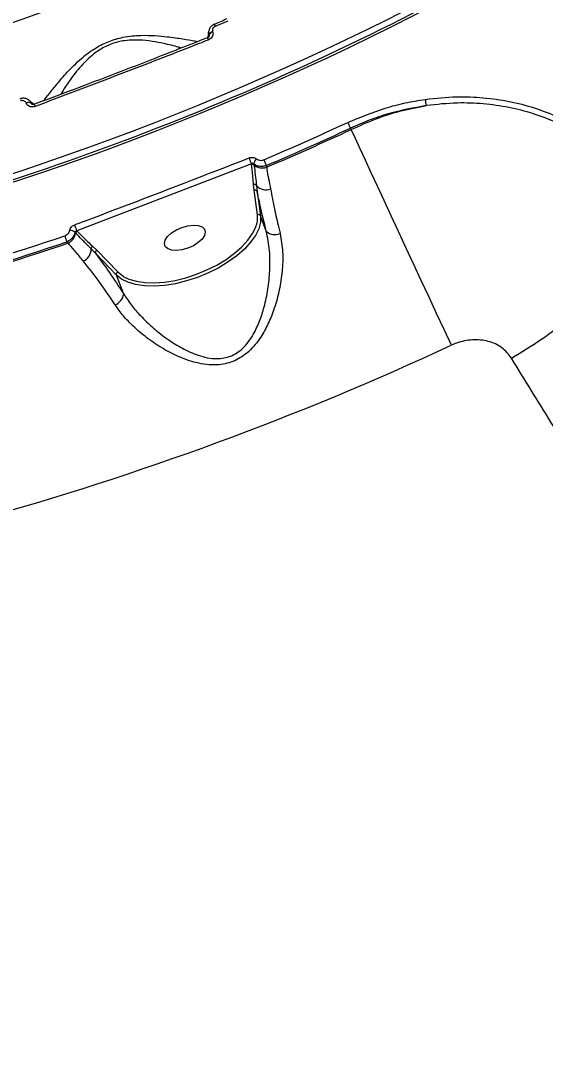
# Model space of a CAD drawing. Header units: millimetres. Extents: x -10374 to 11119, y -8221 to 9433.
# Drawn here: x 875 to 984.7, y -2205.8 to -1990 of the extents above; entities that cross this region are included whole.
import ezdxf

# ---------------------------------------------------------------- set-up
doc = ezdxf.new("R2010")
doc.units = ezdxf.units.MM
for name, color, linetype in [('DIKOM_ОБЪЕКТ', 7, 'Continuous'), ('DIKOM_РАЗМЕР_ЗОНА', 7, 'Continuous'), ('DIKOM_РАЗМЕР_ОБЪЕКТА', 7, 'Continuous')]:
    doc.layers.add(name, color=color, linetype=linetype)
doc.styles.add('style1', font='arial.ttf', dxfattribs={"width": 0.8})
doc.dimstyles.new('1-50', dxfattribs={"dimtxt": 300, "dimasz": 200, "dimexe": 100, "dimexo": 0, "dimgap": 100, "dimtad": 0, "dimdec": 0, "dimtxsty": 'style1', "dimcen": 0, "dimclrd": 7, "dimclre": 7, "dimadec": 1, "dimazin": 2, "dimtfac": 1, "dimtdec": 0, "dimtmove": 1, "dimatfit": 3, "dimfxl": 0, "dimlwd": 25, "dimlwe": 18, "dimarcsym": 0})

# ---------------------------------------------------------------- blocks, each defined once
blk = doc.blocks.new('*D16')
at = {"layer": 'Defpoints', "color": 0, "transparency": 16777216}
for p in [(-9045.1, 5161.67), (3694.49, 5161.67), (1813.16, -6719.94)]:
    blk.add_point(p, dxfattribs=at)
at = {"layer": 'DIKOM_РАЗМЕР_ОБЪЕКТА', "color": 7, "lineweight": 18, "transparency": 16777216}
for p, q in [((3694.49, 5161.67), (-9145.1, 5161.67)), ((1813.16, -6719.94), (-9145.1, -6719.94))]:
    blk.add_line(p, q, dxfattribs=at)
at = {"layer": 'DIKOM_РАЗМЕР_ОБЪЕКТА', "color": 7, "lineweight": 25, "transparency": 16777216}
for p, q in [((-9045.1, 4961.67), (-9045.1, -0.45)), ((-9045.1, -6519.94), (-9045.1, -1080.23))]:
    blk.add_line(p, q, dxfattribs=at)
at = {"layer": 'DIKOM_РАЗМЕР_ОБЪЕКТА', "color": 7, "transparency": 16777216}
for points in [[(-9078.43, 4961.67), (-9011.76, 4961.67), (-9045.1, 5161.67)], [(-9078.43, -6519.94), (-9011.76, -6519.94), (-9045.1, -6719.94)]]:
    blk.add_solid(points, dxfattribs=at)
at = {"layer": 'DIKOM_РАЗМЕР_ОБЪЕКТА', "color": 0, "transparency": 16777216, "insert": (-9045.1, -540.34), "char_height": 300, "attachment_point": 5, "rotation": 90, "style": 'style1'}
blk.add_mtext('11900', dxfattribs=at)
blk = doc.blocks.new('*D15')
at = {"layer": 'Defpoints', "color": 0, "transparency": 16777216}
for p in [(-5227.87, 8308.78), (9119.43, -1150.4), (-5227.87, -1991.82)]:
    blk.add_point(p, dxfattribs=at)
at = {"layer": 'DIKOM_РАЗМЕР_ОБЪЕКТА', "color": 7, "lineweight": 18, "transparency": 16777216}
for p, q in [((-5227.87, -1991.82), (-5227.87, 8408.78)), ((9119.43, -1150.4), (9119.43, 8408.78))]:
    blk.add_line(p, q, dxfattribs=at)
at = {"layer": 'DIKOM_РАЗМЕР_ОБЪЕКТА', "color": 7, "lineweight": 25, "transparency": 16777216}
for p, q in [((-5027.87, 8308.78), (187.44, 8308.78)), ((8919.43, 8308.78), (1267.22, 8308.78))]:
    blk.add_line(p, q, dxfattribs=at)
at = {"layer": 'DIKOM_РАЗМЕР_ОБЪЕКТА', "color": 7, "transparency": 16777216}
for points in [[(-5027.87, 8342.11), (-5027.87, 8275.44), (-5227.87, 8308.78)], [(8919.43, 8342.11), (8919.43, 8275.44), (9119.43, 8308.78)]]:
    blk.add_solid(points, dxfattribs=at)
at = {"layer": 'DIKOM_РАЗМЕР_ОБЪЕКТА', "color": 0, "transparency": 16777216, "insert": (727.33, 8308.78), "char_height": 300, "attachment_point": 5, "style": 'style1'}
blk.add_mtext('14350', dxfattribs=at)
blk = doc.blocks.new('*D14')
at = {"layer": 'Defpoints', "color": 0, "transparency": 16777216}
for p in [(-7515.85, 9236.32), (11119.43, -1423.4), (-7515.85, -2401.58)]:
    blk.add_point(p, dxfattribs=at)
at = {"layer": 'DIKOM_РАЗМЕР_ЗОНА', "color": 7, "lineweight": 18, "transparency": 16777216}
for p, q in [((-7515.85, -2401.58), (-7515.85, 9336.32)), ((11119.43, -1423.4), (11119.43, 9336.32))]:
    blk.add_line(p, q, dxfattribs=at)
at = {"layer": 'DIKOM_РАЗМЕР_ЗОНА', "color": 7, "lineweight": 25, "transparency": 16777216}
for p, q in [((-7315.85, 9236.32), (77.56, 9236.32)), ((10919.43, 9236.32), (1157.34, 9236.32))]:
    blk.add_line(p, q, dxfattribs=at)
at = {"layer": 'DIKOM_РАЗМЕР_ЗОНА', "color": 7, "transparency": 16777216}
for points in [[(-7315.85, 9269.65), (-7315.85, 9202.98), (-7515.85, 9236.32)], [(10919.43, 9269.65), (10919.43, 9202.98), (11119.43, 9236.32)]]:
    blk.add_solid(points, dxfattribs=at)
at = {"layer": 'DIKOM_РАЗМЕР_ЗОНА', "color": 0, "transparency": 16777216, "insert": (617.45, 9236.32), "char_height": 300, "attachment_point": 5, "style": 'style1'}
blk.add_mtext('18650', dxfattribs=at)
blk = doc.blocks.new('*D13')
at = {"layer": 'Defpoints', "color": 0, "transparency": 16777216}
for p in [(-10176.97, 7112.81), (3082.33, 7112.81), (2015.48, -8221.4)]:
    blk.add_point(p, dxfattribs=at)
at = {"layer": 'DIKOM_РАЗМЕР_ЗОНА', "color": 7, "lineweight": 18, "transparency": 16777216}
for p, q in [((3082.33, 7112.81), (-10276.97, 7112.81)), ((2015.48, -8221.4), (-10276.97, -8221.4))]:
    blk.add_line(p, q, dxfattribs=at)
at = {"layer": 'DIKOM_РАЗМЕР_ЗОНА', "color": 7, "lineweight": 25, "transparency": 16777216}
for p, q in [((-10176.97, 6912.81), (-10176.97, -14.41)), ((-10176.97, -8021.4), (-10176.97, -1094.19))]:
    blk.add_line(p, q, dxfattribs=at)
at = {"layer": 'DIKOM_РАЗМЕР_ЗОНА', "color": 7, "transparency": 16777216}
for points in [[(-10210.3, 6912.81), (-10143.64, 6912.81), (-10176.97, 7112.81)], [(-10210.3, -8021.4), (-10143.64, -8021.4), (-10176.97, -8221.4)]]:
    blk.add_solid(points, dxfattribs=at)
at = {"layer": 'DIKOM_РАЗМЕР_ЗОНА', "color": 0, "transparency": 16777216, "insert": (-10176.97, -554.3), "char_height": 300, "attachment_point": 5, "rotation": 90, "style": 'style1'}
blk.add_mtext('15300', dxfattribs=at)

msp = doc.modelspace()

# ---------------------------------------------------------------- linework, layer by layer
at = {"layer": 'DIKOM_ОБЪЕКТ', "color": 7, "linetype": 'Continuous', "lineweight": 15}
for p, q in [((914.04, -1993.63), (914.04, -1993.63)), ((914.4, -1993.07), (914.37, -1993.28)), ((914.41, -1993.1), (914.4, -1993.07)), ((914.42, -1993.23), (914.41, -1993.1)), ((915.14, -1992.31), (915.15, -1992.33)), ((876.22, -2007.27), (876.21, -2007.25)), ((877.27, -2007.33), (877.28, -2007.35)), ((877.42, -2007.45), (877.27, -2007.33)), ((877.28, -2007.35), (877.4, -2007.49)), ((877.92, -2007.5), (877.92, -2007.5)), ((944.13, -2012.77), (943.96, -2012.49)), ((923.27, -2019.94), (886.78, -2033.93)), ((923.29, -2020.12), (923.27, -2019.94)), ((926.39, -2020.3), (926.43, -2020.64)), ((923.84, -2025.47), (923.72, -2024.29)), ((924.52, -2030.58), (923.84, -2025.47)), ((924.47, -2025.73), (925.15, -2030.83)), ((926.37, -2034.03), (925.15, -2030.83)), ((886.53, -2034.39), (886.38, -2034.24)), ((886.78, -2033.93), (886.83, -2033.98)), ((884.92, -2036.5), (884.67, -2036.23)), ((890.07, -2037.15), (890.95, -2038.01)), ((895.04, -2043.17), (890.67, -2038.63)), ((890.95, -2038.01), (895.33, -2042.54)), ((896.58, -2047.16), (895.04, -2043.17))]:
    msp.add_line(p, q, dxfattribs=at)
at = {"layer": 'DIKOM_ОБЪЕКТ', "color": 7, "linetype": 'Continuous', "lineweight": 15, "flags": 128}
for points in [[(915.72, -1991.18), (915.67, -1991.05), (915.62, -1990.95), (915.59, -1990.86), (915.56, -1990.8), (915.54, -1990.76), (915.54, -1990.75)], [(943.4, -2011.28), (943.47, -2011.44), (943.55, -2011.61), (943.63, -2011.79), (943.71, -2011.96), (943.79, -2012.12), (943.85, -2012.26), (943.91, -2012.39), (943.96, -2012.49)], [(965.05, -2057.85), (963.53, -2054.58), (961.97, -2051.21), (960.38, -2047.79), (958.77, -2044.33), (957.17, -2040.86), (955.57, -2037.43), (954.01, -2034.06), (952.49, -2030.79), (951.02, -2027.63), (949.63, -2024.63), (948.32, -2021.8), (947.1, -2019.18), (945.99, -2016.79), (945, -2014.65), (944.13, -2012.77)], [(925.87, -2019.08), (925.94, -2019.24), (926.01, -2019.41), (926.08, -2019.59), (926.16, -2019.76), (926.23, -2019.92), (926.29, -2020.07), (926.34, -2020.2), (926.39, -2020.3)], [(925.15, -2030.83), (925.14, -2032.12), (924.79, -2033.49), (924.11, -2034.9), (923.1, -2036.34), (921.8, -2037.76), (920.23, -2039.15), (918.42, -2040.45), (916.42, -2041.66), (914.27, -2042.74), (912.01, -2043.66), (909.7, -2044.42), (907.38, -2044.98), (905.11, -2045.34), (902.94, -2045.5), (900.91, -2045.44), (899.06, -2045.17), (897.45, -2044.69), (896.1, -2044.02), (895.04, -2043.17)], [(896.62, -2043.53), (897.66, -2044.02), (899.22, -2044.48), (901.01, -2044.74), (902.98, -2044.8), (905.09, -2044.65), (907.29, -2044.3), (909.54, -2043.75), (911.78, -2043.02), (913.97, -2042.12), (916.06, -2041.08), (918, -2039.91), (919.75, -2038.64), (921.27, -2037.3), (922.53, -2035.92), (923.51, -2034.52), (924.17, -2033.16)], [(908.74, -2033.21), (909.96, -2032.87), (911.13, -2032.74), (912.15, -2032.82), (912.95, -2033.11), (913.45, -2033.58), (913.62, -2034.2), (913.45, -2034.92), (912.94, -2035.67), (912.14, -2036.4), (911.12, -2037.05), (909.95, -2037.56), (908.73, -2037.9), (907.56, -2038.03), (906.54, -2037.95), (905.74, -2037.66), (905.24, -2037.19), (905.07, -2036.57), (905.24, -2035.86), (905.75, -2035.1), (906.55, -2034.37), (907.57, -2033.73), (908.74, -2033.21)], [(884.24, -2034.97), (884.3, -2035.14), (884.36, -2035.32), (884.42, -2035.5), (884.48, -2035.68), (884.54, -2035.85), (884.59, -2036), (884.64, -2036.13), (884.67, -2036.23)], [(895.33, -2042.54), (896.35, -2043.37), (896.62, -2043.53)]]:
    msp.add_lwpolyline(points, dxfattribs=at)
at = {"layer": 'DIKOM_ОБЪЕКТ', "color": 7, "linetype": 'Continuous', "lineweight": 15}
for centre, radius, start, end in [((692.94, -1471.64), 579.13, 270.09885, 300.90115), ((692.94, -1471.64), 580.87, 270.09855, 300.90145), ((692.94, -1471.64), 580.37, 285.5, 300.90145), ((692.94, -1471.64), 549.25, 277.4952, 293.5048), ((692.94, -1471.64), 564.82, 293.2097, 293.5048), ((692.94, -1471.64), 565.29, 293.2097, 293.5048), ((919.44, -1991.92), 5.66, 197.5686, 202.323), ((915.39, -1993.28), 1.01, 104.0362, 167.9371), ((915.4, -1993.31), 1.01, 104.0545, 167.9513), ((964.03, -2006.27), 4.44, 182.5711, 199.7115), ((876.68, -2008.14), 1.01, 54.0606, 117.9369), ((876.69, -2008.16), 1.01, 54.0527, 117.9512), ((873.12, -2009.7), 5.28, 19.5129, 24.6138), ((692.94, -1471.64), 594.93, 293.04877, 294.89662), ((692.94, -1471.64), 596.26, 293.04877, 294.89662), ((692.94, -1471.64), 596.59, 293.04012, 294.89978), ((974, -1999.11), 54.85, 200.9277, 202.3214), ((925.28, -2020.05), 1.52, 130.3373, 176.2872), ((923.46, -2020.64), 0.545, 51.4213, 108.4623), ((925.5, -2018.08), 2.73, 231.5698, 290.0617), ((923.89, -2024.79), 0.526, 35.0293, 108.4441), ((924.01, -2025.94), 0.502, 25.5395, 110.5119), ((926.3, -2022.71), 2.66, 221.8991, 291.4243), ((836.42, -2051.86), 53.46, 19.5956, 21.0251), ((919.12, -2031.16), 5.43, 338.4149, 6.1686), ((924.69, -2031.05), 0.502, 25.517, 110.5345), ((883.72, -2033.92), 2.85, 295.0145, 350.4246), ((885.28, -2035.47), 1.65, 48.2177, 88.9626), ((887.08, -2034.48), 0.567, 116.6978, 170.7874), ((928.14, -2032.14), 2.59, 226.9712, 295.3435), ((692.94, -1471.64), 594.93, 282.24313, 288.75687), ((692.94, -1471.64), 596.59, 282.22853, 288.77147), ((692.94, -1471.64), 596.26, 282.24313, 288.75687), ((886.93, -2037.71), 2.84, 294.8536, 359.8639), ((890.32, -2037.64), 0.551, 117.0102, 187.5666), ((891.17, -2038.48), 0.526, 114.8635, 196.6475), ((895.55, -2043.02), 0.527, 114.8783, 196.5644), ((893.66, -2046.68), 2.95, 292.2853, 350.6203), ((923.07, -1967.06), 108.21, 300.2663, 308.0996), ((692.94, -1471.64), 646.28, 276.10022, 294.89978)]:
    msp.add_arc(centre, radius, start, end, dxfattribs=at)
for points, knots in [([(915.54, -1990.76), (915.33, -1990.87), (914.9, -1991.1), (914.47, -1991.67), (914.37, -1992.1), (914.32, -1992.31)], [0, 0, 0, 0, 0.34447, 0.683487, 1, 1, 1, 1]), ([(915.72, -1991.18), (915.72, -1991.18), (915.62, -1991.22), (915.43, -1991.34), (915.24, -1991.55), (915.12, -1991.79), (915.07, -1992.04), (915.12, -1992.22), (915.14, -1992.31)], [0, 0, 0, 0, 0.004454, 0.219788, 0.435544, 0.568201, 0.7938, 1, 1, 1, 1]), ([(914.03, -1993.61), (910.09, -1995.17), (900.48, -1998.95), (888.44, -2003.57), (880.32, -2006.58), (877.91, -2007.48)], [0, 0, 0, 0, 0.328856, 0.800309, 1, 1, 1, 1]), ([(879.89, -2006.74), (879.9, -2006.73), (880.12, -2006.4), (881.04, -2005.24), (882.59, -2003.28), (884.38, -2001.21), (886.13, -1999.39), (887.6, -1998.01), (889.16, -1996.76), (891.02, -1995.49), (893.47, -1994.26), (896.11, -1993.51), (898.35, -1993.19), (900.62, -1993.05), (903.12, -1993.12), (906.11, -1993.41), (909, -1993.82), (911.05, -1994.18), (911.84, -1994.35), (912.05, -1994.39)], [0, 0, 0, 0, 0.001653, 0.086542, 0.175639, 0.264701, 0.314118, 0.363486, 0.402157, 0.440759, 0.497893, 0.555168, 0.593681, 0.632277, 0.69883, 0.765526, 0.864441, 0.963337, 1, 1, 1, 1]), ([(914.43, -1993.22), (914.43, -1993.23), (914.44, -1993.24), (914.41, -1993.32), (914.33, -1993.44), (914.21, -1993.55), (914.1, -1993.61), (914.04, -1993.63), (914.04, -1993.63)], [0, 0, 0, 0, 0.149028, 0.395718, 0.591411, 0.794028, 0.998302, 1, 1, 1, 1]), ([(914.29, -1992.31), (914.27, -1992.57), (914.23, -1993.12), (914.15, -1993.48), (914.11, -1993.68)], [0, 0, 0, 0, 0.45848, 1, 1, 1, 1]), ([(915.15, -1992.33), (915.18, -1992.41), (915.25, -1992.64), (915.21, -1993.03), (915.01, -1993.47), (914.67, -1993.84), (914.36, -1994), (914.2, -1994.07)], [0, 0, 0, 0, 0.134261, 0.346963, 0.563202, 0.781752, 1, 1, 1, 1]), ([(914.4, -1993.07), (914.35, -1992.89), (914.27, -1992.65), (914.32, -1992.39), (914.34, -1992.32)], [0, 0, 0, 0, 0.721958, 1, 1, 1, 1]), ([(914.43, -1993.22), (914.43, -1993.21), (914.44, -1993.16), (914.42, -1993.12), (914.41, -1993.1)], [0, 0, 0, 0, 0.298107, 1, 1, 1, 1]), ([(914.2, -1994.07), (913.58, -1994.32), (910.48, -1995.54), (898.47, -2000.24), (887.04, -2004.56), (878.09, -2007.93)], [0, 0, 0, 0, 0.051706, 0.258555, 1, 1, 1, 1]), ([(908.58, -1995.76), (908.38, -1995.69), (907.41, -1995.38), (905.33, -1994.86), (902.56, -1994.33), (900.27, -1994.07), (898.16, -1994.06), (896.14, -1994.25), (893.72, -1994.88), (891.53, -1996.05), (889.91, -1997.27), (888.56, -1998.51), (887.3, -1999.89), (885.83, -2001.73), (884.46, -2003.69), (883.71, -2004.9), (883.39, -2005.44)], [0, 0, 0, 0, 0.033543, 0.164822, 0.249725, 0.336288, 0.383726, 0.432332, 0.501783, 0.571134, 0.618638, 0.667516, 0.730449, 0.794308, 0.909525, 1, 1, 1, 1]), ([(876.87, -2006.76), (876.72, -2006.64), (876.4, -2006.37), (875.75, -2006.22), (875.21, -2006.23), (874.94, -2006.35), (874.88, -2006.38)], [0, 0, 0, 0, 0.272935, 0.590614, 0.916292, 1, 1, 1, 1]), ([(876.21, -2007.25), (876.2, -2007.24), (876.16, -2007.14), (876.05, -2006.97), (875.83, -2006.82), (875.58, -2006.74), (875.31, -2006.72), (875.11, -2006.77), (875.02, -2006.8)], [0, 0, 0, 0, 0.034038, 0.252283, 0.470639, 0.598088, 0.819454, 1, 1, 1, 1]), ([(877.82, -2007.52), (877.69, -2007.43), (877.42, -2007.23), (877.05, -2006.88), (876.85, -2006.69)], [0, 0, 0, 0, 0.457258, 1, 1, 1, 1]), ([(876.88, -2006.75), (876.89, -2006.76), (877.06, -2006.87), (877.17, -2007.09), (877.26, -2007.3), (877.27, -2007.33)], [0, 0, 0, 0, 0.034039, 0.870423, 1, 1, 1, 1]), ([(943.4, -2011.28), (945.98, -2010.21), (949.9, -2008.58), (955.38, -2007.16), (958.19, -2006.7), (959.59, -2006.47)], [0, 0, 0, 0, 0.492758, 0.746376, 1, 1, 1, 1]), ([(959.59, -2006.47), (961.8, -2006.23), (965.86, -2005.8), (971.74, -2006.04), (977.17, -2006.8), (982.41, -2008.15), (987.4, -2010.08), (992.1, -2012.55), (996.45, -2015.54), (1000.39, -2019.03), (1003.92, -2022.95), (1005.85, -2025.89), (1006.82, -2027.36)], [0, 0, 0, 0, 0.116682, 0.215081, 0.313794, 0.412202, 0.510057, 0.608224, 0.706085, 0.803955, 0.902132, 1, 1, 1, 1]), ([(878.09, -2007.93), (877.93, -2007.98), (877.59, -2008.08), (877.08, -2008.03), (876.64, -2007.84), (876.35, -2007.57), (876.26, -2007.36), (876.22, -2007.27)], [0, 0, 0, 0, 0.218254, 0.436811, 0.653005, 0.865792, 1, 1, 1, 1]), ([(877.28, -2007.35), (877.29, -2007.38), (877.31, -2007.41), (877.34, -2007.44), (877.35, -2007.45)], [0, 0, 0, 0, 0.733431, 1, 1, 1, 1]), ([(877.91, -2007.5), (877.9, -2007.5), (877.83, -2007.53), (877.7, -2007.55), (877.54, -2007.55), (877.41, -2007.51), (877.36, -2007.47), (877.35, -2007.46), (877.35, -2007.45)], [0, 0, 0, 0, 0.048508, 0.249591, 0.446027, 0.652393, 0.878727, 1, 1, 1, 1]), ([(959.85, -2007.77), (957.17, -2008.26), (953.12, -2009.01), (947.84, -2010.79), (945.25, -2011.92), (943.96, -2012.49)], [0, 0, 0, 0, 0.492795, 0.746409, 1, 1, 1, 1]), ([(944.13, -2012.77), (945.84, -2011.99), (949.22, -2010.46), (954.51, -2008.78), (958.06, -2008.11), (959.85, -2007.77)], [0, 0, 0, 0, 0.339551, 0.667756, 1, 1, 1, 1]), ([(1006.13, -2028.16), (1005.18, -2026.72), (1003.29, -2023.85), (999.83, -2020.02), (995.98, -2016.6), (991.71, -2013.68), (987.11, -2011.27), (982.22, -2009.39), (977.08, -2008.07), (971.76, -2007.33), (965.99, -2007.1), (962.01, -2007.53), (959.85, -2007.77)], [0, 0, 0, 0, 0.097772, 0.195853, 0.293631, 0.391454, 0.489592, 0.587419, 0.685892, 0.784679, 0.883151, 1, 1, 1, 1]), ([(886.32, -2032.68), (886.94, -2032.44), (890.07, -2031.27), (902.24, -2026.68), (913.75, -2022.21), (922.78, -2018.7)], [0, 0, 0, 0, 0.051228, 0.256129, 1, 1, 1, 1]), ([(922.78, -2018.7), (922.83, -2018.68), (923.03, -2018.61), (923.42, -2018.56), (923.91, -2018.64), (924.17, -2018.81), (924.3, -2018.9)], [0, 0, 0, 0, 0.096308, 0.398615, 0.699094, 1, 1, 1, 1]), ([(924.3, -2018.9), (924.43, -2018.98), (924.69, -2019.16), (925.18, -2019.24), (925.58, -2019.19), (925.8, -2019.1), (925.87, -2019.08)], [0, 0, 0, 0, 0.292797, 0.585212, 0.878924, 1, 1, 1, 1]), ([(923.77, -2019.95), (923.73, -2019.93), (923.64, -2019.87), (923.48, -2019.86), (923.35, -2019.9), (923.28, -2019.93), (923.27, -2019.94)], [0, 0, 0, 0, 0.293433, 0.592564, 0.900942, 1, 1, 1, 1]), ([(923.72, -2024.29), (923.64, -2023.26), (923.52, -2021.87), (923.34, -2020.49), (923.29, -2020.12)], [0, 0, 0, 0, 0.735303, 1, 1, 1, 1]), ([(926.39, -2020.3), (926.28, -2020.34), (925.91, -2020.47), (925.23, -2020.54), (924.41, -2020.39), (923.98, -2020.1), (923.77, -2019.95)], [0, 0, 0, 0, 0.120929, 0.414558, 0.706915, 1, 1, 1, 1]), ([(923.77, -2019.95), (923.77, -2019.98), (923.78, -2020.06), (923.79, -2020.15), (923.8, -2020.22)], [0, 0, 0, 0, 0.249972, 1, 1, 1, 1]), ([(923.8, -2020.22), (923.83, -2020.38), (923.94, -2021.23), (924.12, -2022.64), (924.26, -2023.92), (924.32, -2024.49)], [0, 0, 0, 0, 0.12228, 0.611424, 1, 1, 1, 1]), ([(926.43, -2020.64), (926.45, -2020.8), (926.63, -2022.14), (926.97, -2023.76), (927.27, -2025.19)], [0, 0, 0, 0, 0.117861, 1, 1, 1, 1]), ([(924.32, -2024.49), (924.34, -2024.67), (924.38, -2025.08), (924.43, -2025.49), (924.47, -2025.73)], [0, 0, 0, 0, 0.43529, 1, 1, 1, 1]), ([(926.37, -2034.03), (925.92, -2032.17), (925.2, -2029.23), (924.67, -2026.67), (924.47, -2025.73)], [0, 0, 0, 0, 0.629898, 1, 1, 1, 1]), ([(927.27, -2025.19), (927.52, -2026.54), (928, -2029.04), (928.73, -2032.3), (929.16, -2034.08), (929.25, -2034.48)], [0, 0, 0, 0, 0.478684, 0.884375, 1, 1, 1, 1]), ([(885.31, -2033.82), (885.31, -2033.79), (885.35, -2033.61), (885.49, -2033.29), (885.84, -2032.9), (886.16, -2032.75), (886.32, -2032.68)], [0, 0, 0, 0, 0.052364, 0.36501, 0.682848, 1, 1, 1, 1]), ([(884.24, -2034.97), (884.41, -2034.9), (884.73, -2034.76), (885.09, -2034.39), (885.26, -2034.05), (885.3, -2033.86), (885.31, -2033.82)], [0, 0, 0, 0, 0.30784, 0.615935, 0.919117, 1, 1, 1, 1]), ([(886.38, -2034.24), (886.36, -2034.31), (886.3, -2034.63), (886.03, -2035.2), (885.45, -2035.85), (884.93, -2036.11), (884.67, -2036.23)], [0, 0, 0, 0, 0.081381, 0.385755, 0.693733, 1, 1, 1, 1]), ([(886.78, -2033.93), (886.72, -2033.94), (886.6, -2033.97), (886.46, -2034.07), (886.4, -2034.17), (886.38, -2034.23), (886.38, -2034.24)], [0, 0, 0, 0, 0.334394, 0.655118, 0.951793, 1, 1, 1, 1]), ([(889.77, -2037.72), (889.64, -2037.58), (888.97, -2036.92), (887.88, -2035.8), (886.96, -2034.84), (886.53, -2034.39)], [0, 0, 0, 0, 0.117906, 0.589479, 1, 1, 1, 1]), ([(886.83, -2033.98), (887.58, -2034.74), (888.63, -2035.81), (889.74, -2036.85), (890.07, -2037.15)], [0, 0, 0, 0, 0.708818, 1, 1, 1, 1]), ([(929.25, -2034.48), (929.47, -2035.76), (929.92, -2038.33), (929.79, -2041.25), (929.5, -2044.05), (929.05, -2046.75), (928.02, -2050.37), (926.68, -2053.65), (925.25, -2056.17), (923.74, -2058.14), (921.97, -2059.88), (919.45, -2061.42), (916.5, -2062.03), (913.89, -2061.93), (911.18, -2061.42), (908.09, -2060.33), (904.67, -2058.55), (901.44, -2056.39), (898.68, -2054.05), (896.43, -2051.71), (895.33, -2050.18), (894.78, -2049.42)], [0, 0, 0, 0, 0.072691, 0.145525, 0.151132, 0.217331, 0.283542, 0.337717, 0.391816, 0.42549, 0.459112, 0.513451, 0.567935, 0.604497, 0.641125, 0.702962, 0.764915, 0.830902, 0.896873, 0.948456, 1, 1, 1, 1]), ([(896.58, -2047.16), (897.09, -2047.93), (898.12, -2049.48), (900.21, -2051.87), (902.75, -2054.32), (905.69, -2056.62), (908.81, -2058.56), (911.59, -2059.83), (914.05, -2060.5), (916.36, -2060.75), (919, -2060.29), (921.18, -2058.85), (922.65, -2057.19), (923.89, -2055.29), (925.02, -2052.83), (926.04, -2049.64), (926.77, -2046.09), (927.17, -2042.14), (927.16, -2038), (926.64, -2035.37), (926.37, -2034.03)], [0, 0, 0, 0, 0.052436, 0.105736, 0.172699, 0.240858, 0.302317, 0.365011, 0.399808, 0.435457, 0.48611, 0.536695, 0.568682, 0.601486, 0.655092, 0.709787, 0.7769, 0.845173, 0.921306, 1, 1, 1, 1]), ([(888.13, -2040.29), (887.63, -2039.66), (886.62, -2038.41), (885.61, -2037.2), (885.04, -2036.61), (884.92, -2036.5)], [0, 0, 0, 0, 0.443915, 0.891113, 1, 1, 1, 1]), ([(890.67, -2038.63), (890.54, -2038.5), (890.25, -2038.19), (889.94, -2037.88), (889.77, -2037.72)], [0, 0, 0, 0, 0.440371, 1, 1, 1, 1]), ([(890.67, -2038.63), (891.61, -2039.9), (893.51, -2042.47), (895.55, -2045.59), (896.58, -2047.16)], [0, 0, 0, 0, 0.494758, 1, 1, 1, 1]), ([(894.78, -2049.42), (893.65, -2047.75), (891.36, -2044.36), (889.18, -2041.58), (888.13, -2040.3), (888.13, -2040.29)], [0, 0, 0, 0, 0.491398, 0.997073, 1, 1, 1, 1]), ([(977.61, -2060.52), (976.99, -2059.74), (975.73, -2058.16), (972.78, -2056.88), (969.47, -2056.56), (966.82, -2057.09), (965.4, -2057.69), (965.05, -2057.85)], [0, 0, 0, 0, 0.218702, 0.444784, 0.67938, 0.919197, 1, 1, 1, 1]), ([(1245.21, -2499.7), (1244.56, -2498.61), (1243.24, -2496.44), (1240.48, -2491.88), (1237.17, -2486.41), (1233.26, -2479.95), (1228.78, -2472.56), (1223.74, -2464.24), (1218.14, -2454.99), (1212, -2444.86), (1205.34, -2433.87), (1198.19, -2422.08), (1190.59, -2409.54), (1182.55, -2396.28), (1174.08, -2382.32), (1165.2, -2367.68), (1155.94, -2352.43), (1146.35, -2336.63), (1136.46, -2320.36), (1126.31, -2303.66), (1115.89, -2286.54), (1105.25, -2269.04), (1094.4, -2251.23), (1083.41, -2233.2), (1072.32, -2215.02), (1061.16, -2196.73), (1049.94, -2178.37), (1038.69, -2159.97), (1027.44, -2141.6), (1016.25, -2123.35), (1005.17, -2105.29), (995.04, -2088.82), (985.85, -2073.89), (980.36, -2064.98), (977.61, -2060.52)], [0, 0, 0, 0, 0.031557, 0.063213, 0.09492, 0.126627, 0.158283, 0.189839, 0.221397, 0.253054, 0.284762, 0.31647, 0.348127, 0.379685, 0.411265, 0.442944, 0.474674, 0.506404, 0.538083, 0.569664, 0.601295, 0.633025, 0.664806, 0.696587, 0.728318, 0.75995, 0.791659, 0.823468, 0.855326, 0.887186, 0.918995, 0.950705, 0.975352, 1, 1, 1, 1])]:
    msp.add_open_spline(points, degree=3, knots=knots, dxfattribs=at)

# ---------------------------------------------------------------- dimensions: what is measured, and where the dimension line sits
at = {"layer": 'DIKOM_РАЗМЕР_ЗОНА'}
for base, p1, p2, angle, text, picture, middle in [((-7515.85, 9236.32), (11119.43, -1423.4), (-7515.85, -2401.58), 180, '18650', '*D14', (617.45, 9236.32)), ((-10176.97, 7112.81), (2015.48, -8221.4), (3082.33, 7112.81), 270, '15300', '*D13', (-10176.97, -554.3))]:
    dim = msp.add_linear_dim(base=base, p1=p1, p2=p2, angle=angle, text=text, dimstyle='1-50', override={"dimscale": 1, "dimtix": 0, "dimtofl": 1, "dimtmove": 1, "dimatfit": 3}, dxfattribs=at)
    dim.commit()
    dim.dimension.update_dxf_attribs({"geometry": picture, "text_midpoint": middle, "dimtype": 160})
at = {"layer": 'DIKOM_РАЗМЕР_ОБЪЕКТА'}
for base, p1, p2, angle, text, picture, middle in [((-5227.87, 8308.78), (9119.43, -1150.4), (-5227.87, -1991.82), 180, '14350', '*D15', (727.33, 8308.78)), ((-9045.1, 5161.67), (1813.16, -6719.94), (3694.49, 5161.67), 270, '11900', '*D16', (-9045.1, -540.34))]:
    dim = msp.add_linear_dim(base=base, p1=p1, p2=p2, angle=angle, text=text, dimstyle='1-50', override={"dimscale": 1, "dimtix": 0, "dimtofl": 1, "dimtmove": 1, "dimatfit": 3}, dxfattribs=at)
    dim.commit()
    dim.dimension.update_dxf_attribs({"geometry": picture, "text_midpoint": middle, "dimtype": 160})

doc.saveas('drawing.dxf')
